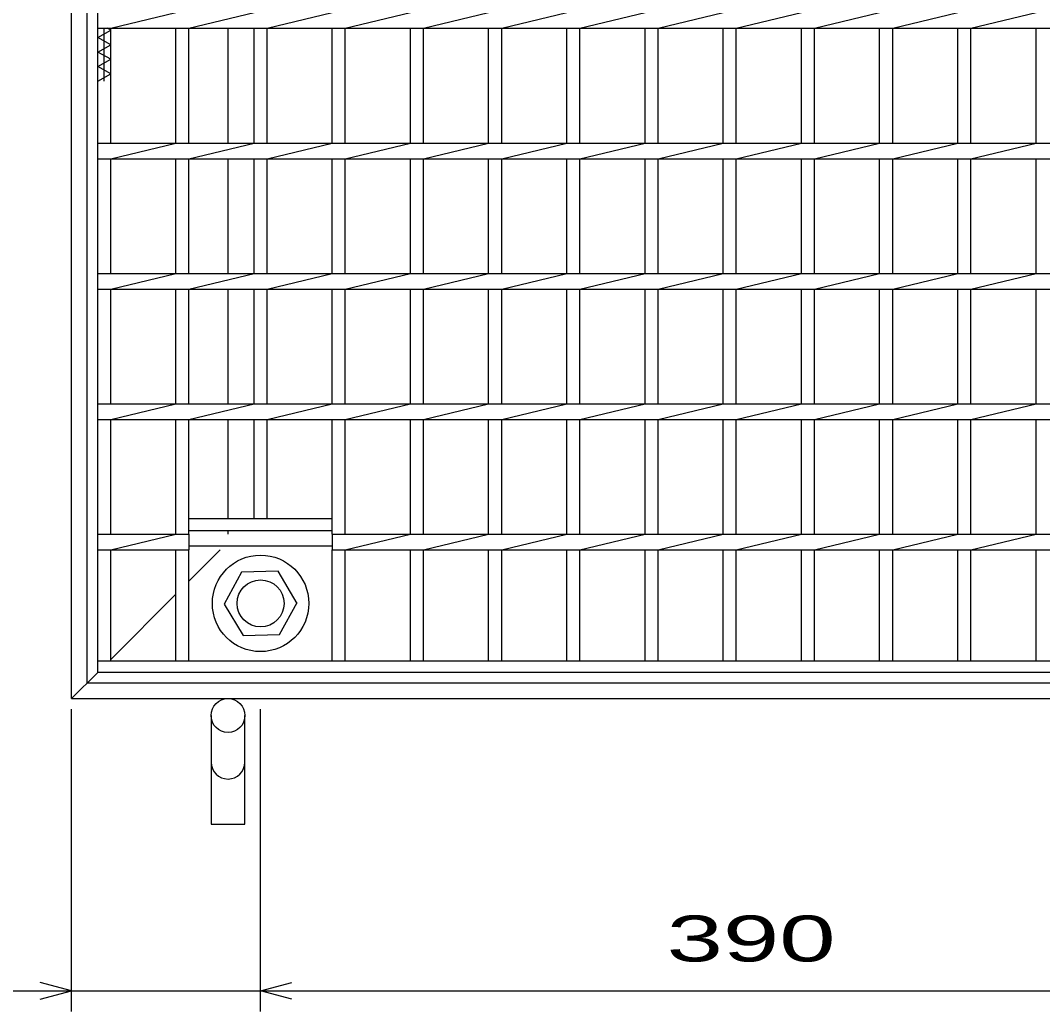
# Model space of a CAD drawing. Units: millimetres, scale not verified. Extents: x -1456 to 1385, y -1026 to 843.
# Drawn here: x -959.6 to -567.5, y -261.5 to 118.5 of the extents above; entities that cross this region are included whole.
import ezdxf
from ezdxf.enums import TextEntityAlignment as Align

# ---------------------------------------------------------------- set-up
doc = ezdxf.new("R2010")
doc.units = ezdxf.units.MM
doc.header["$LTSCALE"] = 8
doc.linetypes.add('DASHED', pattern=[7.5, 6, -1.5])
for name, color, linetype, lineweight in [('16', 3, 'Continuous', 25), ('19', 6, 'Continuous', 25), ('22', 4, 'Continuous', 25)]:
    doc.layers.add(name, color=color, linetype=linetype, lineweight=lineweight)
doc.styles.add('ベクトル', font='')
doc.styles.get('ベクトル').set_extended_font_data('ベクトル')

msp = doc.modelspace()

# ---------------------------------------------------------------- linework, layer by layer
at = {"layer": '16'}
for p, q in [((-930, -127), (-930, 364)), ((-930, 115.5), (-930, 121.5)), ((-925, 115.5), (-900, 121.5)), ((-895, 115.5), (-870, 121.5)), ((-865, 115.5), (-840, 121.5)), ((-835, 115.5), (-810, 121.5)), ((-805, 115.5), (-780, 121.5)), ((-775, 115.5), (-750, 121.5)), ((-745, 115.5), (-720, 121.5)), ((-715, 115.5), (-690, 121.5)), ((-685, 115.5), (-660, 121.5)), ((-655, 115.5), (-630, 121.5)), ((-625, 115.5), (-600, 121.5)), ((-595, 115.5), (-570, 121.5)), ((-930, 115.5), (-430, 115.5)), ((-930, 112), (-925, 114.8)), ((-927.5, 95.2), (-927.5, 115.5)), ((-925, 114.8), (-926.25, 115.5)), ((-925, 71.5), (-925, 115.5)), ((-900, 71.5), (-900, 115.5)), ((-895, 71.5), (-895, 115.5)), ((-870, 71.5), (-870, 115.5)), ((-865, 71.5), (-865, 115.5)), ((-840, 71.5), (-840, 115.5)), ((-835, 71.5), (-835, 115.5)), ((-810, 71.5), (-810, 115.5)), ((-805, 71.5), (-805, 115.5)), ((-780, 71.5), (-780, 115.5)), ((-775, 71.5), (-775, 115.5)), ((-750, 71.5), (-750, 115.5)), ((-745, 71.5), (-745, 115.5)), ((-720, 71.5), (-720, 115.5)), ((-715, 71.5), (-715, 115.5)), ((-690, 71.5), (-690, 115.5)), ((-685, 71.5), (-685, 115.5)), ((-660, 71.5), (-660, 115.5)), ((-655, 71.5), (-655, 115.5)), ((-630, 71.5), (-630, 115.5)), ((-625, 71.5), (-625, 115.5)), ((-600, 71.5), (-600, 115.5)), ((-595, 71.5), (-595, 115.5)), ((-570, 71.5), (-570, 115.5)), ((-925, 109.2), (-930, 112)), ((-930, 106.4), (-925, 109.2)), ((-925, 103.6), (-930, 106.4)), ((-930, 100.8), (-925, 103.6)), ((-925, 98), (-930, 100.8)), ((-930, 95.2), (-925, 98)), ((-930, 71.5), (-430, 71.5)), ((-930, 65.5), (-930, 71.5)), ((-925, 65.5), (-900, 71.5)), ((-895, 65.5), (-870, 71.5)), ((-865, 65.5), (-840, 71.5)), ((-835, 65.5), (-810, 71.5)), ((-805, 65.5), (-780, 71.5)), ((-775, 65.5), (-750, 71.5)), ((-745, 65.5), (-720, 71.5)), ((-715, 65.5), (-690, 71.5)), ((-685, 65.5), (-660, 71.5)), ((-655, 65.5), (-630, 71.5)), ((-625, 65.5), (-600, 71.5)), ((-595, 65.5), (-570, 71.5)), ((-930, 65.5), (-430, 65.5)), ((-925, 21.5), (-925, 65.5)), ((-900, 21.5), (-900, 65.5)), ((-895, 21.5), (-895, 65.5)), ((-870, 21.5), (-870, 65.5)), ((-865, 21.5), (-865, 65.5)), ((-840, 21.5), (-840, 65.5)), ((-835, 21.5), (-835, 65.5)), ((-810, 21.5), (-810, 65.5)), ((-805, 21.5), (-805, 65.5)), ((-780, 21.5), (-780, 65.5)), ((-775, 21.5), (-775, 65.5)), ((-750, 21.5), (-750, 65.5)), ((-745, 21.5), (-745, 65.5)), ((-720, 21.5), (-720, 65.5)), ((-715, 21.5), (-715, 65.5)), ((-690, 21.5), (-690, 65.5)), ((-685, 21.5), (-685, 65.5)), ((-660, 21.5), (-660, 65.5)), ((-655, 21.5), (-655, 65.5)), ((-630, 21.5), (-630, 65.5)), ((-625, 21.5), (-625, 65.5)), ((-600, 21.5), (-600, 65.5)), ((-595, 21.5), (-595, 65.5)), ((-570, 21.5), (-570, 65.5)), ((-930, 21.5), (-430, 21.5)), ((-930, 15.5), (-930, 21.5)), ((-925, 15.5), (-900, 21.5)), ((-895, 15.5), (-870, 21.5)), ((-865, 15.5), (-840, 21.5)), ((-835, 15.5), (-810, 21.5)), ((-805, 15.5), (-780, 21.5)), ((-775, 15.5), (-750, 21.5)), ((-745, 15.5), (-720, 21.5)), ((-715, 15.5), (-690, 21.5)), ((-685, 15.5), (-660, 21.5)), ((-655, 15.5), (-630, 21.5)), ((-625, 15.5), (-600, 21.5)), ((-595, 15.5), (-570, 21.5)), ((-930, 15.5), (-430, 15.5)), ((-925, -28.5), (-925, 15.5)), ((-900, -28.5), (-900, 15.5)), ((-895, -28.5), (-895, 15.5)), ((-870, -28.5), (-870, 15.5)), ((-865, -28.5), (-865, 15.5)), ((-840, -28.5), (-840, 15.5)), ((-835, -28.5), (-835, 15.5)), ((-810, -28.5), (-810, 15.5)), ((-805, -28.5), (-805, 15.5)), ((-780, -28.5), (-780, 15.5)), ((-775, -28.5), (-775, 15.5)), ((-750, -28.5), (-750, 15.5)), ((-745, -28.5), (-745, 15.5)), ((-720, -28.5), (-720, 15.5)), ((-715, -28.5), (-715, 15.5)), ((-690, -28.5), (-690, 15.5)), ((-685, -28.5), (-685, 15.5)), ((-660, -28.5), (-660, 15.5)), ((-655, -28.5), (-655, 15.5)), ((-630, -28.5), (-630, 15.5)), ((-625, -28.5), (-625, 15.5)), ((-600, -28.5), (-600, 15.5)), ((-595, -28.5), (-595, 15.5)), ((-570, -28.5), (-570, 15.5)), ((-930, -28.5), (-430, -28.5)), ((-930, -34.5), (-930, -28.5)), ((-925, -34.5), (-900, -28.5)), ((-895, -34.5), (-870, -28.5)), ((-865, -34.5), (-840, -28.5)), ((-835, -34.5), (-810, -28.5)), ((-805, -34.5), (-780, -28.5)), ((-775, -34.5), (-750, -28.5)), ((-745, -34.5), (-720, -28.5)), ((-715, -34.5), (-690, -28.5)), ((-685, -34.5), (-660, -28.5)), ((-655, -34.5), (-630, -28.5)), ((-625, -34.5), (-600, -28.5)), ((-595, -34.5), (-570, -28.5)), ((-930, -34.5), (-430, -34.5)), ((-925, -78.5), (-925, -34.5)), ((-900, -78.5), (-900, -34.5)), ((-895, -78.5), (-895, -34.5)), ((-870, -72.5), (-870, -34.5)), ((-865, -72.5), (-865, -34.5)), ((-840, -78.5), (-840, -34.5)), ((-835, -78.5), (-835, -34.5)), ((-810, -78.5), (-810, -34.5)), ((-805, -78.5), (-805, -34.5)), ((-780, -78.5), (-780, -34.5)), ((-775, -78.5), (-775, -34.5)), ((-750, -78.5), (-750, -34.5)), ((-745, -78.5), (-745, -34.5)), ((-720, -78.5), (-720, -34.5)), ((-715, -78.5), (-715, -34.5)), ((-690, -78.5), (-690, -34.5)), ((-685, -78.5), (-685, -34.5)), ((-660, -78.5), (-660, -34.5)), ((-655, -78.5), (-655, -34.5)), ((-630, -78.5), (-630, -34.5)), ((-625, -78.5), (-625, -34.5)), ((-600, -78.5), (-600, -34.5)), ((-595, -78.5), (-595, -34.5)), ((-570, -78.5), (-570, -34.5)), ((-895, -72.5), (-840, -72.5)), ((-895, -77), (-895, -72.5)), ((-840, -77), (-840, -72.5)), ((-895, -77), (-840, -77)), ((-930, -78.5), (-895, -78.5)), ((-930, -84.5), (-930, -78.5)), ((-925, -84.5), (-900, -78.5)), ((-895, -78.5), (-895, -84.5)), ((-840, -78.5), (-505, -78.5)), ((-840, -78.5), (-840, -84.5)), ((-835, -84.5), (-810, -78.5)), ((-805, -84.5), (-780, -78.5)), ((-775, -84.5), (-750, -78.5)), ((-745, -84.5), (-720, -78.5)), ((-715, -84.5), (-690, -78.5)), ((-685, -84.5), (-660, -78.5)), ((-655, -84.5), (-630, -78.5)), ((-625, -84.5), (-600, -78.5)), ((-595, -84.5), (-570, -78.5)), ((-930, -84.5), (-895, -84.5)), ((-925, -127), (-925, -84.5)), ((-900, -127), (-900, -84.5)), ((-895, -83), (-840, -83)), ((-895, -127), (-895, -84.5)), ((-840, -84.5), (-505, -84.5)), ((-840, -127), (-840, -84.5)), ((-835, -127), (-835, -84.5)), ((-810, -127), (-810, -84.5)), ((-805, -127), (-805, -84.5)), ((-780, -127), (-780, -84.5)), ((-775, -127), (-775, -84.5)), ((-750, -127), (-750, -84.5)), ((-745, -127), (-745, -84.5)), ((-720, -127), (-720, -84.5)), ((-715, -127), (-715, -84.5)), ((-690, -127), (-690, -84.5)), ((-685, -127), (-685, -84.5)), ((-660, -127), (-660, -84.5)), ((-655, -127), (-655, -84.5)), ((-630, -127), (-630, -84.5)), ((-625, -127), (-625, -84.5)), ((-600, -127), (-600, -84.5)), ((-595, -127), (-595, -84.5)), ((-570, -127), (-570, -84.5)), ((-874.794, -93.05), (-881.496, -105.342)), ((-860.798, -92.708), (-874.794, -93.05)), ((-853.5, -105), (-860.798, -92.708)), ((-881.496, -105.342), (-874.202, -117.292)), ((-860.206, -116.95), (-853.504, -104.658)), ((-874.202, -117.292), (-860.206, -116.95)), ((-930, -127), (-430, -127)), ((-930, -131.5), (-930, -127)), ((-930, -127), (-925, -127)), ((-900, -127), (-895, -127)), ((-870, -127), (-865, -127)), ((-840, -127), (-835, -127)), ((-810, -127), (-805, -127)), ((-780, -127), (-775, -127)), ((-750, -127), (-745, -127)), ((-720, -127), (-715, -127)), ((-690, -127), (-685, -127)), ((-660, -127), (-655, -127)), ((-630, -127), (-625, -127)), ((-600, -127), (-595, -127)), ((-570, -127), (-565, -127)), ((-430, -131.5), (-930, -131.5))]:
    msp.add_line(p, q, dxfattribs=at)
for radius in [18.5, 9]:
    msp.add_circle((-867.5, -105), radius, dxfattribs=at)
at = {"layer": '19'}
for p, q in [((-940, -141.5), (-940, 378.5)), ((-934, -135.5), (-934, 372.5)), ((-880, 71.5), (-880, 115.5)), ((-880, 21.5), (-880, 65.5)), ((-880, -28.5), (-880, 15.5)), ((-880, -72.5), (-880, -34.5)), ((-934, -135.5), (-426, -135.5)), ((-940, -141.5), (-420, -141.5)), ((-886.5, -148), (-886.5, -189.62)), ((-873.5, -189.62), (-873.5, -148)), ((-886.5, -189.62), (-873.5, -189.62))]:
    msp.add_line(p, q, dxfattribs=at)
at = {"layer": '19', "linetype": 'DASHED'}
for p, q in [((-880, -78.5), (-880, -77)), ((-895, -96.5), (-883, -84.5)), ((-925, -126.5), (-900, -101.5)), ((-940, -141.5), (-930, -131.5))]:
    msp.add_line(p, q, dxfattribs=at)
at = {"layer": '19'}
msp.add_circle((-880, -148), 6.5, dxfattribs=at)
msp.add_arc((-880, -165.84), 6.5, 180, 0, dxfattribs=at)
at = {"layer": '22'}
for p, q in [((-940, -261.5), (-940, -145.5)), ((-867.5, -261.5), (-867.5, -145.5)), ((-940, -253.5), (-952, -250.3)), ((-867.5, -253.5), (-855.5, -250.3)), ((-1036, -253.5), (-940, -253.5)), ((-952, -256.7), (-940, -253.5)), ((-940, -253.5), (-867.5, -253.5)), ((-855.5, -256.7), (-867.5, -253.5)), ((-867.5, -253.5), (-477.5, -253.5))]:
    msp.add_line(p, q, dxfattribs=at)

# ---------------------------------------------------------------- texts
at = {"layer": '22', "color": 2, "style": 'ベクトル', "width": 1.65}
msp.add_text(' 390 ', height=17.6, dxfattribs=at).set_placement((-722.5, -233.5), align=Align.MIDDLE_LEFT)

doc.saveas('drawing.dxf')
